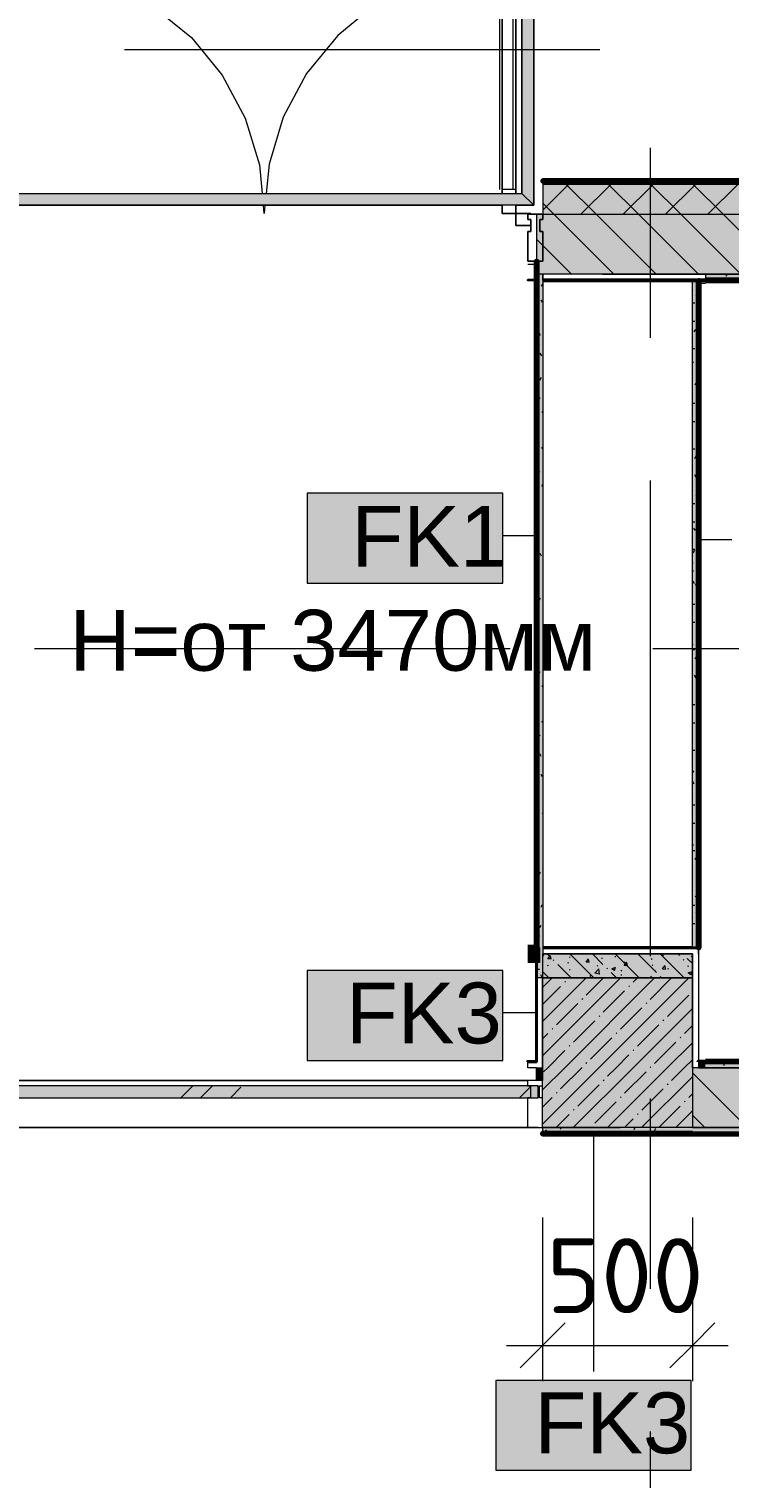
# Model space of a CAD drawing. Header units: millimetres. Extents: x -3817 to 677485, y -22715 to 103890.
# Drawn here: x 114129 to 116466, y 14141 to 18980 of the extents above; entities that cross this region are included whole.
import ezdxf

# ---------------------------------------------------------------- set-up
doc = ezdxf.new("R2010")
doc.units = ezdxf.units.MM
doc.layers.add('PDF _Геометрия', color=7, linetype='Continuous', true_color=0x1d1d1d)
doc.layers.add('PDF _Сплошная заливка', color=7, linetype='Continuous', true_color=0xffffff)
doc.layers.add('PDF _Текст', color=7, linetype='Continuous')
doc.styles.add('PDF GOST-Common', font='arial.ttf')
doc.styles.add('PDF ISOCPEUR', font='isocpeur.ttf')

msp = doc.modelspace()

# ---------------------------------------------------------------- hatches: boundary and pattern name
at = {"layer": 'PDF _Сплошная заливка', "true_color": 0x8000ff, "transparency": 33554559}
for points in [[(115814, 18391.3), (115814, 20400.3), (115793, 20400.3), (115774, 20381.3), (115774, 18431.3)], [(115814, 18391.3), (115774, 18431.3), (111367.6, 18431.3), (111327.6, 18391.3), (115378.3, 18391.3)]]:
    msp.add_hatch(color=190, dxfattribs=at).paths.add_polyline_path(points)
at = {"layer": 'PDF _Сплошная заливка', "transparency": 33554559}
for points in [[(116708.9, 18361.3), (118053.6, 18361.3), (118053.6, 18461.4), (115844, 18461.4), (115844, 18361.3), (116043.6, 18361.3)], [(116708.9, 18161.3), (118253.6, 18161.3), (118253.6, 18361.3), (115824, 18361.3), (115824, 18204.3), (116387.3, 18204.3), (116387.3, 18161.3)], [(116387.3, 18161.3), (116387.3, 18204.3), (115824, 18204.3), (115824, 18161.3), (116043.6, 18161.3)], [(115824, 15811.3), (115844, 15811.3), (115844, 18161.3), (115824, 18161.3), (115824, 16746.6)], [(118053.6, 18141.3), (118053.6, 18161.3), (116387.3, 18161.3), (116387.3, 18141.3), (118039.5, 18141.3)], [(121173.6, 15311.3), (121173.6, 15511.3), (116343.6, 15511.3), (116343.6, 15311.3), (120703.6, 15311.3)], [(116363.6, 15511.3), (116387.3, 15511.3), (116387.3, 15531.3), (116363.6, 15531.3), (116363.6, 15528.7)], [(118053.6, 15511.3), (118053.6, 15531.3), (116387.3, 15531.3), (116387.3, 15511.3), (116708.9, 15511.3)], [(115829, 15411.3), (115829, 15451.3), (114079, 15451.3), (114079, 15411.3), (115378.3, 15411.3)]]:
    msp.add_hatch(color=256, dxfattribs=at).paths.add_polyline_path(points)
h = msp.add_hatch(color=256, dxfattribs=at)
h.paths.add_polyline_path([(120602.6, 15291.3), (120623.6, 15291.3), (120623.6, 15311.3), (115843.6, 15311.3), (115843.6, 15291.3), (119370.2, 15291.3)], flags=0)
h.paths.add_polyline_path([(110675.8, 15291.3), (110687.4, 15311.3), (110092.6, 15311.3), (110093.6, 15291.3), (110508.9, 15291.3)], flags=0)
h.paths.add_polyline_path([(111293.6, 15291.3), (111293.6, 15311.3), (110733.6, 15311.3), (110722, 15291.3), (110743.6, 15291.3)], flags=0)

# ---------------------------------------------------------------- linework, layer by layer
at = {"layer": 'PDF _Геометрия', "color": 9, "lineweight": 9, "true_color": 0xc0c0c0}
for points in [[(119653.6, 21169.3), (118453.6, 21169.3), (115744, 21169.3), (115744, 21011.3), (115844, 21011.3), (115734, 21011.3), (115734, 20401.3), (115744, 20401.3), (115844, 20401.3), (117943.6, 20401.3), (117943.6, 19931.3), (118053.6, 19931.3), (117943.6, 19931.3), (117943.6, 18951.3), (118053.6, 18951.3), (117943.6, 18951.3), (117943.6, 18471.3), (115844, 18471.3), (115844, 18361.3), (118053.6, 18361.3), (118053.6, 18461.4)], [(116043.6, 18161.3), (116387.3, 18161.3), (118053.6, 18161.3), (118053.6, 18141.3), (118053.6, 17291.3), (118053.6, 18161.3), (116387.3, 18161.3), (115844, 18161.3), (115844, 15891.3), (116343.6, 15891.3), (116343.6, 15811.3), (115844, 15811.3), (115824, 15811.3), (115824, 18161.3), (115824, 18204.3), (115824, 18361.3), (118053.6, 18361.3), (118053.6, 18471.3)], [(115794, 18194.3), (115823, 18194.3), (115823, 18204.3), (115794, 18204.3)], [(118032.6, 18141.3), (116387.3, 18141.3), (115844, 18141.3), (115844, 18161.3)], [(116387.3, 18161.3), (116387.3, 18141.3)], [(116387.3, 18130.3), (116363.6, 18130.3), (116363.6, 18140.3), (116387.3, 18140.3)], [(118033.6, 15531.3), (116387.3, 15531.3), (116363.6, 15531.3), (116363.6, 15511.3), (116387.3, 15511.3), (118053.6, 15511.3), (118053.6, 15531.3), (118053.6, 16281.4), (118053.6, 15511.3), (116387.3, 15511.3), (116343.6, 15511.3), (116343.6, 15311.3), (115843.6, 15311.3), (115843.6, 15291.3), (116343.6, 15291.3)], [(115824, 15912.4), (115833.6, 15912.4), (115833.6, 15862.3), (115794, 15862.3)], [(115823, 15912.4), (115794, 15912.4)], [(115843.8, 15911.3), (116363.6, 15911.3), (116363.6, 15891.3), (116363.6, 15911.3)], [(116363.6, 15891.3), (116363.6, 15511.3), (116343.6, 15511.3), (116343.6, 15891.3), (115844, 15891.3)], [(115823.6, 15511.3), (115794, 15511.3), (115794, 15531.3), (115823.6, 15531.3), (115823.6, 15862.3)], [(115843.6, 15811.3), (115843.6, 15511.3), (115843.6, 15468.3), (115823.6, 15468.3), (115823.6, 15511.3), (115843.6, 15511.3)]]:
    msp.add_lwpolyline(points, dxfattribs=at)
at = {"layer": 'PDF _Геометрия', "color": 7, "lineweight": 9}
for points in [[(115814, 18391.3), (111327.6, 18391.3), (111367.6, 18431.3), (115774, 18431.3), (115774, 20381.3), (115774, 18431.3), (115814, 18391.3), (115814, 20400.3)], [(115711, 17429.6), (115057.9, 17429.6), (115057.9, 17129.6), (115711, 17129.6)], [(115711, 15836.1), (115057.9, 15836.1), (115057.9, 15536.1), (115711, 15536.1)], [(116340.1, 14467.3), (115687, 14467.3), (115687, 14167.3), (116340.1, 14167.3)]]:
    msp.add_lwpolyline(points, close=True, dxfattribs=at)
at = {"layer": 'PDF _Геометрия', "color": 253, "lineweight": 9, "true_color": 0xaaaaaa}
for points in [[(114084, 18431.3), (114084, 19194.3), (114246, 19178.4), (114401.7, 19131.2), (114545.1, 19054.5), (114670.9, 18951.2), (114774.1, 18825.5), (114850.8, 18682), (114898.1, 18526.3), (114907.4, 18431.3)], [(115754, 18431.3), (115754, 19204.3), (115590.1, 19188.2), (115432.6, 19140.4), (115287.3, 19062.8), (115160.1, 18958.3), (115055.6, 18831), (114978, 18685.8), (114930.2, 18528.2), (114920.6, 18431.3)], [(115700, 19124.3), (115700, 18444.3)], [(115744, 19124.3), (115744, 18444.3)], [(114447.7, 18911.3), (116035.2, 18911.3)], [(116203.6, 17948.3), (116203.6, 18583.3)], [(115754, 18444.3), (115709, 18444.3)], [(114916.7, 18391.3), (114914, 18364.3), (114911.4, 18391.3)], [(115754, 18391.3), (115754, 18364.3), (115754, 18324.3), (115804, 18324.3)], [(115804, 18361.3), (115804, 18364.3), (115754, 18364.3)], [(116203.6, 15884.5), (116203.6, 17472)], [(114147.7, 16911.4), (115735.2, 16911.4)], [(116211.4, 16911.4), (116846.4, 16911.4)], [(116203.6, 14773.3), (116203.6, 15408.3)], [(114514.7, 15311.3), (116102.2, 15311.3)], [(116203.6, 12709.5), (116203.6, 14297)]]:
    msp.add_lwpolyline(points, dxfattribs=at)
for points in [[(115709, 18431.3), (115709, 19204.3), (115754, 19204.3), (115754, 18431.3), (115754, 19204.3), (115709, 19204.3)], [(115709, 18364.3), (115754, 18364.3), (115754, 18391.3), (115754, 18364.3), (115709, 18364.3), (115709, 18391.3)], [(115754, 18364.3), (115754, 18324.3), (115804, 18324.3), (115754, 18324.3), (115754, 18364.3), (115804, 18364.3), (115804, 18361.3), (115804, 18364.3)]]:
    msp.add_lwpolyline(points, close=True, dxfattribs=at)
at = {"layer": 'PDF _Геометрия', "color": 7, "lineweight": 9}
for points in [[(117953.6, 18951.3), (117953.6, 18471.3), (117953.6, 18461.4), (115844, 18461.4)], [(114079, 18431.3), (115709, 18431.3)], [(114079, 18391.3), (115709, 18391.3)], [(115754, 18431.3), (115774, 18431.3)], [(115754, 18391.3), (115814, 18391.3)], [(115844, 18161.3), (115824, 18161.3)], [(115823.5, 17287.7), (115711, 17287.7)], [(116364.6, 17275.5), (116475.5, 17275.5)], [(115844, 15811.3), (115844, 15891.3)], [(120623.6, 15311.3), (116343.6, 15311.3), (115843.6, 15311.3), (115843.6, 15511.3), (115843.6, 15811.3), (116343.6, 15811.3), (116343.6, 15511.3), (116343.6, 15311.3), (120623.6, 15311.3), (120703.6, 15311.3)], [(115823.5, 15694.2), (115711, 15694.2)], [(115793.6, 15451.3), (114089, 15451.3), (114089, 15468.3), (115793.6, 15468.3), (114089, 15468.3)], [(114635.6, 15411.3), (114675.6, 15451.3)], [(114701.3, 15411.3), (114741.3, 15451.3)], [(114801.3, 15411.3), (114836.3, 15446.4)], [(115767, 15411.3), (115807, 15451.3)], [(114089, 15311.3), (115829, 15311.3), (114089, 15311.3), (114089, 15411.3), (115793.6, 15411.3)], [(116013.6, 15290.9), (116013.6, 14497.4)], [(116343.6, 15291.3), (120602.6, 15291.3)], [(115843.6, 15011.3), (115843.6, 14584.3), (115843.6, 14464.3)], [(116343.6, 15011.3), (116343.6, 14584.3), (116343.6, 14464.3)], [(115723.6, 14584.3), (116463.6, 14584.3)]]:
    msp.add_lwpolyline(points, dxfattribs=at)
at = {"layer": 'PDF _Геометрия', "color": 231, "lineweight": 70, "true_color": 0xff80c0}
for points in [[(116883.1, 18473.3), (115844, 18473.3), (115844, 18472.3), (116883.1, 18472.3)], [(116364.1, 18140.3), (116365.1, 18140.3), (116365.1, 15911.8), (116364.1, 15911.8)]]:
    msp.add_lwpolyline(points, close=True, dxfattribs=at)
at = {"layer": 'PDF _Геометрия', "lineweight": 9}
for points in [[(115844, 18375.4), (115929.9, 18461.4)], [(116222.5, 18161.3), (116179.5, 18204.3), (116022.5, 18361.3), (115922.5, 18461.4)], [(115971.4, 18361.3), (116071.4, 18461.4)], [(116364, 18161.3), (116321, 18204.3), (116164, 18361.3), (116064, 18461.4)], [(116112.8, 18361.3), (116212.8, 18461.4)], [(116505.4, 18161.3), (116305.4, 18361.3), (116205.4, 18461.4)], [(116254.2, 18361.3), (116354.2, 18461.4)], [(116646.8, 18161.3), (116446.8, 18361.3), (116346.8, 18461.4)], [(116395.6, 18361.3), (116495.6, 18461.4)], [(116081.1, 18161.3), (116038.1, 18204.3), (115881.1, 18361.3), (115844, 18398.4)], [(115939.7, 18161.3), (115896.7, 18204.3), (115824, 18277)], [(115843.6, 15437.3), (115917.7, 15511.3), (116217.7, 15811.3)], [(115843.6, 15323.2), (116031.7, 15511.3), (116331.7, 15811.3)], [(115843.6, 15779.4), (115875.5, 15811.3)], [(115843.6, 15665.4), (115989.6, 15811.3)], [(115843.6, 15551.3), (116103.6, 15811.3)], [(115843.6, 15722.4), (115903.8, 15782.6)], [(115918, 15796.8), (115920.4, 15799.2)], [(115932.3, 15811.1), (115932.5, 15811.3)], [(115989.3, 15754.1), (116046.6, 15811.3)], [(116131.9, 15782.6), (116134.2, 15785)], [(116146.1, 15796.8), (116160.6, 15811.3)], [(116203.2, 15739.8), (116274.4, 15811.1)], [(115975.1, 15739.8), (115977.4, 15742.2)], [(116046.3, 15697.1), (116117.6, 15768.3)], [(116188.9, 15725.6), (116191.3, 15727.9)], [(116260.2, 15682.8), (116331.5, 15754.1)], [(115889.5, 15654.3), (115960.8, 15725.6)], [(115945.8, 15311.3), (116145.8, 15511.3), (116343.6, 15709.2)], [(116032.1, 15682.8), (116034.5, 15685.2)], [(116103.4, 15640), (116174.6, 15711.3)], [(115875.3, 15640), (115877.6, 15642.4)], [(115946.5, 15597.3), (116017.8, 15668.5)], [(116160.4, 15583), (116231.7, 15654.3)], [(116245.9, 15668.5), (116248.3, 15670.9)], [(116317.2, 15625.8), (116343.6, 15652.1)], [(115843.6, 15608.3), (115861, 15625.8)], [(115932.3, 15583), (115934.7, 15585.4)], [(116003.6, 15540.2), (116074.8, 15611.5)], [(116059.8, 15311.3), (116259.8, 15511.3), (116343.6, 15595.1)], [(116089.1, 15625.8), (116091.5, 15628.1)], [(116217.4, 15526), (116288.7, 15597.3)], [(116302.9, 15611.5), (116305.3, 15613.9)], [(115846.8, 15497.5), (115860.6, 15511.3), (115918, 15568.7)], [(116060.6, 15483.2), (116088.7, 15511.3), (116131.9, 15554.5)], [(116146.1, 15568.7), (116148.5, 15571.1)], [(116274.4, 15469), (116316.8, 15511.3), (116343.6, 15538.1)], [(115903.8, 15440.4), (115974.7, 15511.3), (115975.1, 15511.7)], [(115989.3, 15526), (115991.7, 15528.4)], [(116117.6, 15426.2), (116188.9, 15497.5)], [(116203.2, 15511.7), (116205.5, 15514.1)], [(116527, 15311.3), (116343.6, 15494.7)], [(115960.8, 15383.4), (116032.1, 15454.7)], [(116046.3, 15469), (116048.7, 15471.3)], [(116173.9, 15311.3), (116343.6, 15481.1)], [(116174.6, 15369.2), (116245.9, 15440.4)], [(116260.2, 15454.7), (116262.5, 15457.1)], [(115843.6, 15380.2), (115875.3, 15411.9)], [(115889.5, 15426.2), (115891.9, 15428.6)], [(116017.8, 15326.4), (116089.1, 15397.7)], [(116103.4, 15411.9), (116105.7, 15414.3)], [(116317.2, 15397.7), (116319.6, 15400)], [(116331.5, 15411.9), (116343.6, 15424)], [(115888.7, 15311.3), (115932.3, 15354.9)], [(115946.5, 15369.2), (115948.9, 15371.5)], [(116116.8, 15311.3), (116146.1, 15340.6)], [(116160.4, 15354.9), (116162.8, 15357.3)], [(116231.7, 15312.1), (116302.9, 15383.4)], [(116287.9, 15311.3), (116343.6, 15367)], [(116385.5, 15311.3), (116343.6, 15353.3)], [(116003.6, 15312.1), (116005.9, 15314.5)]]:
    msp.add_lwpolyline(points, dxfattribs=at)
at = {"layer": 'PDF _Геометрия', "color": 253, "lineweight": 13, "true_color": 0xaaaaaa}
msp.add_lwpolyline([(115804, 18344.3), (115804, 18324.3), (115754, 18324.3), (115754, 18364.3), (115804, 18364.3), (115804, 18361.3)], dxfattribs=at)
at = {"layer": 'PDF _Геометрия', "color": 7, "lineweight": 20}
for points in [[(115804, 18304.3), (115804, 18344.3), (115794, 18344.3), (115794, 18361.3), (115844, 18361.3), (115844, 18344.3), (115834, 18344.3), (115834, 18304.3), (115844, 18304.3), (115844, 18204.3), (115794, 18204.3), (115794, 18304.3)], [(115794, 18344.3), (115804, 18344.3), (115804, 18304.3), (115794, 18304.3), (115794, 18204.3), (115844, 18204.3), (115844, 18304.3), (115834, 18304.3), (115834, 18344.3), (115844, 18344.3), (115844, 18361.3), (115794, 18361.3)], [(115829, 15451.3), (114079, 15451.3), (114079, 15411.3), (115829, 15411.3)], [(115803.6, 15451.3), (115803.6, 15411.3), (115793.6, 15411.3), (115793.6, 15311.3), (115843.6, 15311.3), (115843.6, 15411.3), (115833.6, 15411.3), (115833.6, 15451.3), (115843.6, 15451.3), (115843.6, 15468.3), (115793.6, 15468.3), (115793.6, 15451.3)]]:
    msp.add_lwpolyline(points, close=True, dxfattribs=at)
at = {"layer": 'PDF _Геометрия', "color": 231, "lineweight": 70, "true_color": 0xff80c0}
for points in [[(115794, 15912.4), (115823, 15912.4), (115823, 18204.3), (115824, 18204.3), (115824, 15912.4)], [(118032.6, 18141.3), (116387.3, 18141.3)], [(116387.3, 18140.3), (118032.6, 18140.3), (118032.6, 17261.3), (118033.6, 17261.3)], [(115823, 15912.4), (115823, 15913.3), (115794, 15913.3)], [(118033.6, 15532.4), (116387.3, 15532.4)], [(118033.6, 15531.3), (116387.3, 15531.3)], [(116343.6, 15290.3), (120603.6, 15290.3)]]:
    msp.add_lwpolyline(points, dxfattribs=at)
at = {"layer": 'PDF _Геометрия', "color": 253, "lineweight": 9, "true_color": 0x9b9b9b}
for points in [[(116398.8, 18141.3), (116394.2, 18149.4)], [(116460.1, 18161.3), (116455.3, 18153.1)], [(115844, 18130.5), (115839, 18121.8)], [(115824, 18065.7), (115833.8, 18065.7)], [(115843.8, 18066.4), (115838.8, 18075.1)], [(116344, 18065.7), (116352, 18065.7)], [(116361.7, 18083.8), (116356.6, 18092.5)], [(115832.6, 18024.8), (115827.6, 18033.5)], [(116344, 18004.8), (116352, 18004.8)], [(115824, 17974.3), (115833.8, 17974.3)], [(115836.7, 17956.7), (115831.7, 17965.4)], [(116353.7, 17977), (116348.7, 17968.3)], [(115831.7, 17926.4), (115826.7, 17917.7)], [(116344, 17913.3), (116352, 17913.3)], [(115829.7, 17847.1), (115824.6, 17855.8)], [(115840.8, 17888.7), (115835.8, 17897.4)], [(116347.5, 17864.5), (116344, 17870.5)], [(116360.8, 17867.3), (116355.7, 17858.6)], [(115824, 17852.4), (115833.8, 17852.4)], [(115838.8, 17816.7), (115833.8, 17808)], [(116356.7, 17799.3), (116351.7, 17790.6)], [(115824, 17730.5), (115833.8, 17730.5)], [(115834.7, 17748.7), (115829.7, 17740)], [(116344, 17730.5), (116352, 17730.5)], [(116364, 17751), (116362.8, 17748.9)], [(115826.7, 17669.4), (115824, 17673.9)], [(115844, 17703.8), (115840.9, 17698.3)], [(116344, 17669.5), (116352, 17669.5)], [(115824, 17639), (115833.8, 17639)], [(115844, 17578.3), (115841, 17583.6)], [(116344, 17578.1), (116352, 17578.1)], [(115824, 17517.1), (115833.8, 17517.1)], [(116355.6, 17553.6), (116350.6, 17544.8)], [(116364, 17531.1), (116362.9, 17533)], [(115833.6, 17502.9), (115828.6, 17494.2)], [(116356.8, 17482.7), (116351.7, 17491.4)], [(116364, 17507.2), (116361.7, 17503.2)], [(115844, 17460), (115839.8, 17452.6)], [(116360.9, 17414.7), (116355.8, 17423.4)], [(115824, 17395.2), (115833.8, 17395.2)], [(116344, 17395.2), (116352, 17395.2)], [(115831.8, 17355.6), (115826.8, 17364.3)], [(116344, 17334.2), (116352, 17334.2)], [(116364, 17348.2), (116359.9, 17355.3)], [(115824, 17303.7), (115833.8, 17303.7)], [(116353.8, 17305), (116348.8, 17313.7)], [(115840, 17219.5), (115835, 17228.2)], [(116344, 17242.8), (116352, 17242.8)], [(116350.4, 17239.8), (116345.4, 17231.1)], [(115828.5, 17189.2), (115824, 17181.5)], [(115824, 17181.8), (115833.8, 17181.8)], [(116346.7, 17195.3), (116344, 17200)], [(116346.3, 17171.8), (116344, 17167.8)], [(116350.8, 17127.3), (116345.8, 17136)], [(116357.5, 17130.1), (116352.5, 17121.4)], [(115824.4, 17121.1), (115824, 17120.5)], [(115824, 17059.9), (115833.8, 17059.9)], [(115835.5, 17079.5), (115830.5, 17070.8)], [(116344, 17059.9), (116352, 17059.9)], [(115825.9, 17000.2), (115824, 17003.4)], [(116344, 16999), (116352, 16999)], [(115824, 16968.5), (115833.8, 16968.5)], [(116345.2, 16926), (116344, 16923.9)], [(116344, 16907.5), (116352, 16907.5)], [(115824, 16846.5), (115833.8, 16846.5)], [(116356.4, 16884.4), (116351.4, 16875.7)], [(115834.4, 16833.8), (115829.4, 16825.1)], [(116356, 16813.5), (116350.9, 16822.2)], [(116364, 16836.6), (116362.5, 16834)], [(115844, 16789.4), (115840.6, 16783.4)], [(115824, 16724.6), (115833.8, 16724.6)], [(116344, 16724.6), (116352, 16724.6)], [(115844, 16663.9), (115841.2, 16668.7)], [(116344, 16663.7), (116352, 16663.7)], [(116364, 16677.7), (116359.1, 16686.2)], [(115824, 16633.2), (115833.8, 16633.2)], [(115835.1, 16618.4), (115830.1, 16627.1)], [(115844, 16606.5), (115843.6, 16605.7)], [(115839.2, 16550.4), (115834.2, 16559.1)], [(116344, 16572.2), (116352, 16572.2)], [(115824, 16511.3), (115833.8, 16511.3)], [(116347.1, 16502.6), (116344, 16497.2)], [(115843.3, 16482.3), (115838.3, 16491)], [(116350, 16458.1), (116345, 16466.8)], [(115825.2, 16452), (115824, 16450)], [(115832.1, 16440.7), (115827.1, 16449.4)], [(115824, 16389.4), (115833.8, 16389.4)], [(115844, 16362.7), (115842.5, 16360)], [(116344, 16389.4), (116352, 16389.4)], [(115825.1, 16331), (115824, 16332.8)], [(116344, 16328.4), (116352, 16328.4)], [(115824, 16297.9), (115833.8, 16297.9)], [(115829.1, 16263), (115824.1, 16271.7)], [(116346, 16256.8), (116344, 16253.4)], [(116344, 16236.9), (116352, 16236.9)], [(116357.2, 16215.2), (116352.2, 16206.5)], [(115824.1, 16206.2), (115824, 16206.1)], [(115824, 16176), (115833.8, 16176)], [(115835.2, 16164.6), (115830.2, 16155.9)], [(115844, 16176.2), (115843.4, 16177.3)], [(116359.3, 16076.3), (116354.2, 16085)], [(116364, 16105.1), (116359.2, 16096.8)], [(115824, 16054.1), (115833.8, 16054.1)], [(115842.3, 16054.9), (115837.3, 16046.2)], [(116344, 16054.1), (116352, 16054.1)], [(116360.2, 16037.5), (116355.2, 16028.8)], [(116363.3, 16008.3), (116358.3, 16017)], [(115838.2, 15986.9), (115833.2, 15978.2)], [(116344, 15993.1), (116352, 15993.1)], [(115824, 15962.6), (115833.8, 15962.6)], [(115834.3, 15949.2), (115829.3, 15957.9)], [(116364, 15946.1), (116362.4, 15949)], [(115824, 15840.7), (115833.8, 15840.7)], [(115842.5, 15813.2), (115837.5, 15821.9)], [(115823.7, 15505.4), (115833.8, 15505.4)], [(116384.4, 15530.8), (116379.4, 15522.1)], [(116452.4, 15526.7), (116447.4, 15518)], [(115859.9, 15295.3), (115854.9, 15304)], [(115897.4, 15291.3), (115896.5, 15292.8)], [(115905.7, 15311.3), (115902, 15304.9)], [(115915.2, 15292.1), (115925.2, 15292.1)], [(115976.1, 15292.1), (115986.2, 15292.1)], [(116001.5, 15294.3), (115999.8, 15291.3)], [(116037.6, 15292.3), (116032.6, 15301)], [(116128.5, 15292.1), (116138.6, 15292.1)], [(116152.1, 15311.3), (116147.8, 15303.8)], [(116214.1, 15291.3), (116210.3, 15298)], [(116220.8, 15308.5), (116215.8, 15299.8)], [(116220, 15292.1), (116230, 15292.1)], [(116311.4, 15292.1), (116321.5, 15292.1)]]:
    msp.add_lwpolyline(points, dxfattribs=at)
at = {"layer": 'PDF _Геометрия', "color": 96, "lineweight": 30, "true_color": 0x008000}
for points in [[(115823, 18141.3), (115794, 18141.3), (115794, 18142.3), (115823, 18142.3)], [(115844, 18142.3), (115852.1, 18142.3), (115852.1, 18141.3), (115844, 18141.3)]]:
    msp.add_lwpolyline(points, dxfattribs=at)
at = {"layer": 'PDF _Геометрия', "color": 231, "lineweight": 53, "true_color": 0xff80c0}
msp.add_lwpolyline([(115844, 18141.3), (116387.3, 18141.3), (116387.3, 18140.3), (115844, 18140.3)], dxfattribs=at)
at = {"layer": 'PDF _Геометрия', "color": 9, "lineweight": 9, "true_color": 0xc0c0c0}
msp.add_lwpolyline([(116364, 18140.3), (116364, 15911.8), (116344, 15911.8), (116344, 18140.3)], close=True, dxfattribs=at)
at = {"layer": 'PDF _Геометрия', "color": 231, "lineweight": 9, "true_color": 0xff80c0}
for points in [[(115823, 15912.4), (115824, 15912.4)], [(120603.6, 15290.3), (120603.6, 15291.3), (116343.6, 15291.3), (116343.6, 15290.3)]]:
    msp.add_lwpolyline(points, dxfattribs=at)
at = {"layer": 'PDF _Геометрия', "color": 52, "lineweight": 40, "true_color": 0xe1dc04}
for points in [[(115843.8, 15912.4), (116344, 15912.4), (115843.8, 15912.4)], [(116364.1, 15911.3), (115843.8, 15911.3)], [(115823, 15532.4), (115823, 15862.3), (115823, 15532.4)]]:
    msp.add_lwpolyline(points, dxfattribs=at)
at = {"layer": 'PDF _Геометрия', "color": 252, "lineweight": 9, "true_color": 0x878787}
for points in [[(115845.5, 15885), (115848.2, 15887)], [(115866.5, 15884.3), (115859.4, 15891.3)], [(115871.8, 15874.6), (115861.2, 15875.5), (115869.7, 15885.7)], [(115871.8, 15874.5), (115869.7, 15885.6)], [(115881.6, 15869.2), (115879.1, 15871.7)], [(115933.7, 15881.8), (115936.2, 15879.5)], [(116014.8, 15811.3), (115934.8, 15891.3)], [(115999.3, 15863.4), (115988.7, 15864.4), (115997.3, 15874.6)], [(115999.3, 15863.3), (115997.3, 15874.5)], [(116045.1, 15856.6), (116010.3, 15891.3)], [(116039.8, 15876.8), (116043.1, 15877.3)], [(116084.3, 15882.7), (116087.6, 15883.1)], [(116165.7, 15811.3), (116085.7, 15891.3)], [(116150.6, 15891.3), (116152.1, 15890.3)], [(116223.6, 15829), (116161.2, 15891.3)], [(116206.6, 15874.4), (116209.3, 15876.4)], [(116316.6, 15811.3), (116236.6, 15891.3)], [(116244.2, 15888.1), (116247.1, 15886.3)], [(116299, 15887.7), (116301.6, 15889.8)], [(116314.1, 15889.3), (116312.1, 15891.3)], [(116312.7, 15873), (116315.2, 15870.7)], [(116343.6, 15859.8), (116326.7, 15876.7)], [(116339.1, 15884.1), (116342, 15882.3)], [(115864, 15811.3), (115844, 15831.3)], [(115844, 15826.3), (115846, 15827.8)], [(115860.2, 15853.2), (115863.5, 15853.6)], [(115939.4, 15811.3), (115894.2, 15856.6)], [(115927.5, 15862.1), (115930.8, 15862.5)], [(115933.2, 15837.1), (115935.8, 15839.2)], [(116033.7, 15824.4), (116017.9, 15826.9), (116031.8, 15841.3)], [(116025.5, 15850.5), (116028.2, 15852.5)], [(116033.7, 15824.3), (116031.8, 15841.2)], [(116060.1, 15841.5), (116057.6, 15844)], [(116090.3, 15811.3), (116072.7, 15829)], [(116083.5, 15836.2), (116074.6, 15842.1), (116087.1, 15846.9)], [(116083.5, 15836.1), (116087.1, 15846.8)], [(116105.3, 15837.4), (116107.8, 15835.1)], [(116126.8, 15852.3), (116116.2, 15853.2), (116124.8, 15863.4)], [(116116.8, 15863), (116119.5, 15865)], [(116126.9, 15852.2), (116124.8, 15863.3)], [(116209, 15855.2), (116211.5, 15852.9)], [(116217.2, 15836.2), (116220.5, 15836.7)], [(116243.7, 15842), (116252.3, 15852.3)], [(116243.7, 15842), (116254.4, 15841.1)], [(116254.4, 15841), (116252.3, 15852.2)], [(116261.7, 15842.1), (116265, 15842.5)], [(116296.8, 15828.5), (116299.5, 15830.6)], [(116329, 15850.9), (116332.3, 15851.4)], [(116339, 15821.9), (116330.1, 15827.9), (116342.6, 15832.7)], [(116339, 15821.8), (116342.6, 15832.6)], [(116001.6, 15819.6), (116004.1, 15817.3)], [(116037.5, 15812.6), (116040.9, 15813)], [(116104.9, 15821.4), (116108.2, 15821.9)], [(116204.4, 15815.2), (116207.1, 15817.2)], [(116221, 15811.3), (116221.5, 15811.9)], [(116221.6, 15811.3), (116221.5, 15811.8)], [(116238.7, 15813.9), (116236.2, 15816.4)]]:
    msp.add_lwpolyline(points, dxfattribs=at)
at = {"layer": 'PDF _Геометрия', "color": 52, "lineweight": 40, "true_color": 0xe1dc04}
msp.add_lwpolyline([(115794, 15531.3), (115794, 15532.4), (115823, 15532.4), (115823, 15531.3)], close=True, dxfattribs=at)
at = {"layer": 'PDF _Геометрия', "color": 231, "lineweight": 53, "true_color": 0xff80c0}
msp.add_lwpolyline([(116364.1, 15531.3), (116364.1, 15532.4), (116387.3, 15532.4), (116387.3, 15531.3)], close=True, dxfattribs=at)
at = {"layer": 'PDF _Геометрия', "color": 52, "lineweight": 70, "true_color": 0xe1dc04}
msp.add_lwpolyline([(116343.6, 15291.3), (115843.6, 15291.3), (115843.6, 15290.3), (116343.6, 15290.3)], dxfattribs=at)
at = {"layer": 'PDF _Геометрия', "color": 52, "lineweight": 9, "true_color": 0xe1dc04}
msp.add_lwpolyline([(116343.6, 15290.3), (116343.6, 15291.3)], dxfattribs=at)
at = {"layer": 'PDF _Геометрия', "color": 7, "lineweight": 20}
for points in [[(115918.6, 14659.3), (115843.6, 14584.3), (115768.6, 14509.3)], [(116418.6, 14659.3), (116343.6, 14584.3), (116268.6, 14509.3)]]:
    msp.add_lwpolyline(points, dxfattribs=at)
at = {"layer": 'PDF _Сплошная заливка', "color": 96, "lineweight": 35, "true_color": 0x008000, "transparency": 33554559}
for points in [[(115823, 18141.3), (115823, 18142.3), (115794, 18141.3)], [(115852.1, 18141.3), (115852.1, 18142.3), (115844, 18141.3)]]:
    msp.add_solid(points, dxfattribs=at)
at = {"layer": 'PDF _Сплошная заливка', "lineweight": 35, "transparency": 33554559}
for points in [[(116364, 15911.8), (116364, 18140.3), (116344, 15911.8), (116344, 18140.3)], [(116343.6, 15811.3), (116343.6, 15891.3), (115844, 15811.3), (115844, 15891.3)], [(116343.6, 15511.3), (116343.6, 15811.3), (115843.6, 15511.3), (115843.6, 15811.3)], [(115823.6, 15468.3), (115843.6, 15468.3), (115823.6, 15511.3), (115843.6, 15511.3)], [(116343.6, 15311.3), (116343.6, 15511.3), (115843.6, 15311.3), (115843.6, 15511.3)]]:
    msp.add_solid(points, dxfattribs=at)
at = {"layer": 'PDF _Сплошная заливка', "lineweight": 9, "transparency": 33554559}
for points in [[(115711, 17429.6), (115057.9, 17429.6), (115711, 17129.6), (115057.9, 17129.6)], [(115711, 15836.1), (115057.9, 15836.1), (115711, 15536.1), (115057.9, 15536.1)], [(116340.1, 14467.3), (115687, 14467.3), (116340.1, 14167.3), (115687, 14167.3)]]:
    msp.add_solid(points, dxfattribs=at)
at = {"layer": 'PDF _Сплошная заливка', "color": 254, "lineweight": 35, "true_color": 0xffb9dc, "transparency": 33554559}
for points in [[(115823, 15912.4), (115824, 15912.4), (115823, 16746.6)], [(116364.1, 15911.8), (116365.1, 15911.8), (116364.1, 16746.6)], [(116387.3, 15531.3), (116387.3, 15532.4), (116364.1, 15531.3)]]:
    msp.add_solid(points, dxfattribs=at)
at = {"layer": 'PDF _Сплошная заливка', "color": 254, "lineweight": 35, "true_color": 0xe7e7e7, "transparency": 33554559}
msp.add_solid([(115833.6, 15862.3), (115833.6, 15912.4), (115794, 15862.3), (115794, 15912.4)], dxfattribs=at)
at = {"layer": 'PDF _Сплошная заливка', "color": 52, "lineweight": 35, "true_color": 0xe1dc04, "transparency": 33554559}
msp.add_solid([(115823, 15531.3), (115823, 15532.4), (115794, 15531.3)], dxfattribs=at)

# ---------------------------------------------------------------- texts
at = {"layer": 'PDF _Текст', "attachment_point": 4}
for s, insert, char_height, style in [('FK1', (115205, 17286.2), 203.2, 'PDF GOST-Common'), ('FK3', (115187, 15692.7), 203.2, 'PDF GOST-Common'), ('500', (115856.6, 14817), 250.11, 'PDF ISOCPEUR'), ('FK3', (115816.1, 14323.9), 203.2, 'PDF GOST-Common')]:
    msp.add_mtext(s, dxfattribs=dict(at, insert=insert, char_height=char_height, style=style))
at = {"layer": 'PDF _Текст', "color": 250, "true_color": 0x3c3c3c, "insert": (114263.5, 16937.4), "char_height": 203.2, "attachment_point": 4, "style": 'PDF GOST-Common'}
msp.add_mtext('Н=от 3470мм', dxfattribs=at)

doc.saveas('drawing.dxf')
